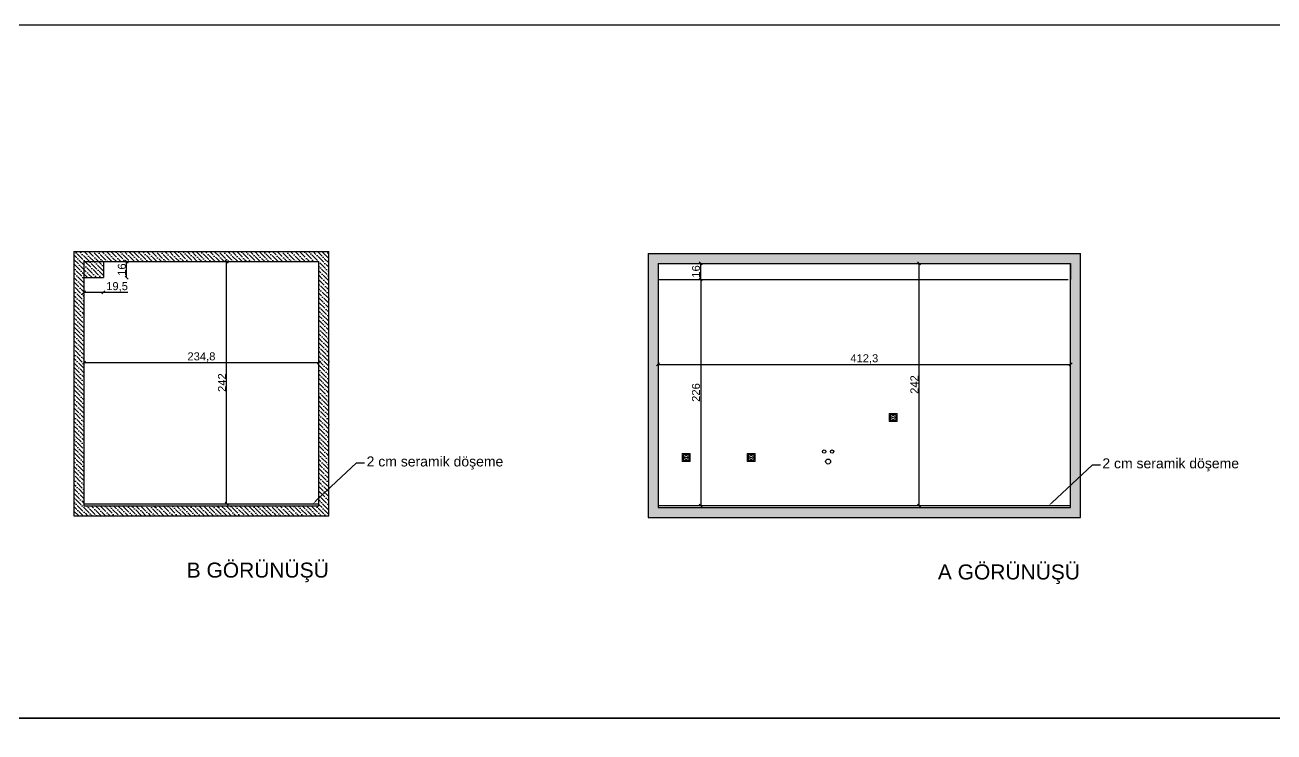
# Model space of a CAD drawing. Header units: millimetres. Extents: x 1064 to 14043, y 831 to 5538.
# Drawn here: x 3483 to 4731, y 1510 to 2217 of the extents above; entities that cross this region are included whole.
import ezdxf
from ezdxf import colors
from ezdxf.entities.mleader import LeaderData, LeaderLine
from ezdxf.math import Vec2, Vec3

# ---------------------------------------------------------------- set-up
doc = ezdxf.new("R2010")
doc.units = ezdxf.units.MM
doc.set_wipeout_variables(frame=1)
doc.layers.add('5_ID-Electrical _Priz', color=3, linetype='Continuous', lineweight=0)
doc.styles.get("Standard").update_dxf_attribs({"font": 'arial.ttf'})
doc.dimstyles.new('ISO-25', dxfattribs={"dimtxt": 8, "dimasz": 3, "dimexe": 1.25, "dimexo": 0.625, "dimtad": 1, "dimdec": 1, "dimtxsty": 'Standard', "dimblk": 'OBLIQUE', "dimcen": 2.5, "dimse1": 1, "dimse2": 1, "dimadec": 0, "dimazin": 0, "dimtfac": 1, "dimtdec": 1, "dimtmove": 0, "dimatfit": 3, "dimldrblk": 'OBLIQUE', "dimfxl": 1, "dimarcsym": 0})
pattern_1 = [(315, (-3704.0068, -7278.6844), (6.1739261, -1.683798), [7.9375, -1.5875, 0, -1.5875])]

# ---------------------------------------------------------------- blocks, each defined once
blk = doc.blocks.new('_Oblique')
at = {"color": 0, "linetype": 'ByBlock', "lineweight": -2}
blk.add_line((-0.5, -0.5), (0.5, 0.5), dxfattribs=at)
blk = doc.blocks.new('*D8')
at = {"color": 0, "lineweight": -2, "transparency": 16777216}
for p, q in [((3541.9, 1949.4), (3561.4, 1949.4)), ((3561.4, 1949.4), (3585.7, 1949.4))]:
    blk.add_line(p, q, dxfattribs=at)
at = {"layer": 'Defpoints', "color": 0, "transparency": 16777216}
for p in [(3541.9, 1964.1), (3561.4, 1964.1), (3561.4, 1949.4)]:
    blk.add_point(p, dxfattribs=at)
at = {"color": 0, "lineweight": -2, "transparency": 16777216, "xscale": 3, "yscale": 3, "zscale": 3, "rotation": 180}
blk.add_blockref('_Oblique', (3541.9, 1949.4), dxfattribs=at)
at = {"color": 0, "lineweight": -2, "transparency": 16777216, "xscale": 3, "yscale": 3, "zscale": 3}
blk.add_blockref('_Oblique', (3561.4, 1949.4), dxfattribs=at)
at = {"color": 0, "transparency": 16777216, "insert": (3575, 1954.8), "char_height": 8, "attachment_point": 5}
blk.add_mtext('19,5', dxfattribs=at)
blk = doc.blocks.new('*D9')
at = {"color": 0, "lineweight": -2, "transparency": 16777216}
blk.add_line((3584.5, 1964.1), (3584.5, 1980.1), dxfattribs=at)
at = {"layer": 'Defpoints', "color": 0, "transparency": 16777216}
for p in [(3561.4, 1980.1), (3584.5, 1980.1), (3561.4, 1964.1)]:
    blk.add_point(p, dxfattribs=at)
at = {"color": 0, "lineweight": -2, "transparency": 16777216, "xscale": 3, "yscale": 3, "zscale": 3}
for p, rotation in [((3584.5, 1980.1), 90), ((3584.5, 1964.1), 270)]:
    blk.add_blockref('_Oblique', p, dxfattribs=dict(at, rotation=rotation))
at = {"color": 0, "transparency": 16777216, "insert": (3579.8, 1972.1), "char_height": 8, "attachment_point": 5, "rotation": 90}
blk.add_mtext('16', dxfattribs=at)
blk = doc.blocks.new('*D10')
at = {"color": 0, "lineweight": -2, "transparency": 16777216}
blk.add_line((3684.5, 1738.1), (3684.5, 1980.1), dxfattribs=at)
at = {"layer": 'Defpoints', "color": 0, "transparency": 16777216}
for p in [(3684.5, 1980.1), (3698.2, 1980.1), (3698.2, 1738.1)]:
    blk.add_point(p, dxfattribs=at)
at = {"color": 0, "lineweight": -2, "transparency": 16777216, "xscale": 3, "yscale": 3, "zscale": 3}
for p, rotation in [((3684.5, 1980.1), 90), ((3684.5, 1738.1), 270)]:
    blk.add_blockref('_Oblique', p, dxfattribs=dict(at, rotation=rotation))
at = {"color": 0, "transparency": 16777216, "insert": (3679.9, 1859.1), "char_height": 8, "attachment_point": 5, "rotation": 90}
blk.add_mtext('242', dxfattribs=at)
blk = doc.blocks.new('*D11')
at = {"color": 0, "lineweight": -2, "transparency": 16777216}
blk.add_line((3541.9, 1879.2), (3776.7, 1879.2), dxfattribs=at)
at = {"layer": 'Defpoints', "color": 0, "transparency": 16777216}
for p in [(3541.9, 1886.4), (3776.7, 1886.4), (3776.7, 1879.2)]:
    blk.add_point(p, dxfattribs=at)
at = {"color": 0, "lineweight": -2, "transparency": 16777216, "xscale": 3, "yscale": 3, "zscale": 3, "rotation": 180}
blk.add_blockref('_Oblique', (3541.9, 1879.2), dxfattribs=at)
at = {"color": 0, "lineweight": -2, "transparency": 16777216, "xscale": 3, "yscale": 3, "zscale": 3}
blk.add_blockref('_Oblique', (3776.7, 1879.2), dxfattribs=at)
at = {"color": 0, "transparency": 16777216, "insert": (3659.3, 1884.6), "char_height": 8, "attachment_point": 5}
blk.add_mtext('234,8', dxfattribs=at)
blk = doc.blocks.new('*D12')
at = {"color": 0, "lineweight": -2, "transparency": 16777216}
blk.add_line((4158.4, 1962.2), (4158.4, 1978.2), dxfattribs=at)
at = {"layer": 'Defpoints', "color": 0, "transparency": 16777216}
for p in [(4158.4, 1978.2), (4528.1, 1978.2), (4525.7, 1962.2)]:
    blk.add_point(p, dxfattribs=at)
at = {"color": 0, "lineweight": -2, "transparency": 16777216, "xscale": 3, "yscale": 3, "zscale": 3}
for p, rotation in [((4158.4, 1978.2), 90), ((4158.4, 1962.2), 270)]:
    blk.add_blockref('_Oblique', p, dxfattribs=dict(at, rotation=rotation))
at = {"color": 0, "transparency": 16777216, "insert": (4153.7, 1970.2), "char_height": 8, "attachment_point": 5, "rotation": 90}
blk.add_mtext('16', dxfattribs=at)
blk = doc.blocks.new('*D13')
at = {"color": 0, "lineweight": -2, "transparency": 16777216}
blk.add_line((4376.6, 1736.2), (4376.6, 1978.2), dxfattribs=at)
at = {"layer": 'Defpoints', "color": 0, "transparency": 16777216}
for p in [(4376.6, 1978.2), (4390.3, 1978.2), (4390.3, 1736.2)]:
    blk.add_point(p, dxfattribs=at)
at = {"color": 0, "lineweight": -2, "transparency": 16777216, "xscale": 3, "yscale": 3, "zscale": 3}
for p, rotation in [((4376.6, 1978.2), 90), ((4376.6, 1736.2), 270)]:
    blk.add_blockref('_Oblique', p, dxfattribs=dict(at, rotation=rotation))
at = {"color": 0, "transparency": 16777216, "insert": (4372, 1857.2), "char_height": 8, "attachment_point": 5, "rotation": 90}
blk.add_mtext('242', dxfattribs=at)
blk = doc.blocks.new('*D14')
at = {"color": 0, "lineweight": -2, "transparency": 16777216}
blk.add_line((4115.8, 1877.3), (4528.1, 1877.3), dxfattribs=at)
at = {"layer": 'Defpoints', "color": 0, "transparency": 16777216}
for p in [(4115.8, 1884.5), (4528.1, 1884.5), (4528.1, 1877.3)]:
    blk.add_point(p, dxfattribs=at)
at = {"color": 0, "lineweight": -2, "transparency": 16777216, "xscale": 3, "yscale": 3, "zscale": 3, "rotation": 180}
blk.add_blockref('_Oblique', (4115.8, 1877.3), dxfattribs=at)
at = {"color": 0, "lineweight": -2, "transparency": 16777216, "xscale": 3, "yscale": 3, "zscale": 3}
blk.add_blockref('_Oblique', (4528.1, 1877.3), dxfattribs=at)
at = {"color": 0, "transparency": 16777216, "insert": (4321.9, 1882.7), "char_height": 8, "attachment_point": 5}
blk.add_mtext('412,3', dxfattribs=at)
blk = doc.blocks.new('*D15')
at = {"color": 0, "lineweight": -2, "transparency": 16777216}
blk.add_line((4158.4, 1962.2), (4158.4, 1736.2), dxfattribs=at)
at = {"layer": 'Defpoints', "color": 0, "transparency": 16777216}
for p in [(4167, 1962.2), (4158.4, 1736.2), (4167, 1736.2)]:
    blk.add_point(p, dxfattribs=at)
at = {"color": 0, "lineweight": -2, "transparency": 16777216, "xscale": 3, "yscale": 3, "zscale": 3}
for p, rotation in [((4158.4, 1962.2), 90), ((4158.4, 1736.2), 270)]:
    blk.add_blockref('_Oblique', p, dxfattribs=dict(at, rotation=rotation))
at = {"color": 0, "transparency": 16777216, "insert": (4153.7, 1849.2), "char_height": 8, "attachment_point": 5, "rotation": 90}
blk.add_mtext('226', dxfattribs=at)
blk = doc.blocks.new('priz')
blk.add_wipeout([(12844.2, 13291.9), (12852.2, 13291.9), (12852.2, 13299.9), (12844.2, 13299.9)]).dxf.layer = '5_ID-Electrical _Priz'
at = {"layer": '5_ID-Electrical _Priz'}
for points in [[(12844.2, 13299.9), (12852.2, 13299.9), (12852.2, 13291.9), (12844.2, 13291.9)], [(12852.1, 13299.8), (12852.1, 13291.9), (12844.3, 13291.9), (12844.3, 13299.8)], [(12851.2, 13298.9), (12845.2, 13298.9), (12845.2, 13292.9), (12851.2, 13292.9)], [(12850.9, 13298.6), (12845.5, 13298.6), (12845.5, 13293.2), (12850.9, 13293.2)]]:
    blk.add_lwpolyline(points, close=True, dxfattribs=at)
for centre, radius in [((12848.2, 13295.9), 1.88), ((12847.6, 13295.9), 0.23), ((12848.7, 13295.9), 0.23)]:
    blk.add_circle(centre, radius, dxfattribs=at)

msp = doc.modelspace()

# ---------------------------------------------------------------- hatches: boundary and pattern name
h = msp.add_hatch()
h.set_pattern_fill('ANSI36', color=256, angle=270)
h.set_pattern_definition(pattern_1)
h.paths.add_polyline_path([(3786.66227, 1990.08068), (3531.86227, 1990.08068), (3531.86227, 1726.08068), (3786.66227, 1726.08068)])
h.paths.add_polyline_path([(3776.66227, 1736.08068), (3541.86227, 1736.08068), (3541.86227, 1980.08068), (3776.66227, 1980.08068)], flags=16)
h = msp.add_hatch()
h.set_pattern_fill('ANSI36', color=256, angle=270)
h.set_pattern_definition([(315, (-3130.096, -7280.5527), (6.1739261, -1.683798), [7.9375, -1.5875, 0, -1.5875])])
h.paths.add_polyline_path([(4538.07315, 1988.21241), (4105.77315, 1988.21241), (4105.77315, 1724.21241), (4538.07315, 1724.21241)])
h.paths.add_polyline_path([(4528.07315, 1734.21241), (4115.77315, 1734.21241), (4115.77315, 1978.21241), (4528.07315, 1978.21241)], flags=16)
h = msp.add_hatch()
h.set_pattern_fill('ANSI36', color=256, angle=270)
h.set_pattern_definition(pattern_1)
h.paths.add_polyline_path([(3561.36227, 1980.08068), (3541.86227, 1980.08068), (3541.86227, 1964.08068), (3561.36227, 1964.08068)])

# ---------------------------------------------------------------- linework, layer by layer
for p, q in [((3531.86227, 1990.08068), (3531.86227, 1726.08068)), ((3531.86227, 1990.08068), (3786.66227, 1990.08068)), ((3786.66227, 1726.08068), (3786.66227, 1990.08068)), ((4105.77315, 1988.21241), (4105.77315, 1724.21241)), ((4105.77315, 1988.21241), (4538.07315, 1988.21241)), ((4538.07315, 1724.21241), (4538.07315, 1988.21241)), ((3541.86227, 1980.08068), (3541.86227, 1736.08068)), ((3541.86227, 1980.08068), (3776.66227, 1980.08068)), ((3561.36227, 1980.08068), (3561.36227, 1964.08068)), ((3776.66227, 1736.08068), (3776.66227, 1980.08068)), ((4115.77315, 1978.21241), (4115.77315, 1734.21241)), ((4115.77315, 1978.21241), (4528.07315, 1978.21241)), ((4528.07315, 1734.21241), (4528.07315, 1978.21241)), ((4528.07315, 1978.21241), (4528.07315, 1962.21241)), ((3541.86227, 1964.08068), (3561.36227, 1964.08068)), ((4115.77315, 1962.21241), (4525.67315, 1962.21241)), ((3541.86227, 1738.08068), (3776.66227, 1738.08068)), ((3541.86227, 1736.08068), (3776.66227, 1736.08068)), ((4115.77315, 1736.21241), (4528.07315, 1736.21241)), ((3531.86227, 1726.08068), (3786.66227, 1726.08068)), ((4105.77315, 1724.21241), (4538.07315, 1724.21241)), ((4115.77315, 1734.21241), (4528.07315, 1734.21241))]:
    msp.add_line(p, q)
for points in [[(2303.36581, 2216.57565), (6611.18755, 2216.57565), (6611.18755, 1523.72753), (2303.36581, 1523.72753)], [(2303.36581, 1523.72753), (6611.18755, 1523.72753), (6611.18755, 830.8794), (2303.36581, 830.8794)]]:
    msp.add_lwpolyline(points, close=True)
for centre, radius in [((4281.81693, 1790.21241), 1.69077), ((4289.65535, 1790.21241), 1.69077), ((4285.77315, 1780.21241), 2.5)]:
    msp.add_circle(centre, radius)

# ---------------------------------------------------------------- texts
at = {"color": 1, "char_height": 15, "width": 172.095613, "attachment_point": 1}
for s, insert in [('B GÖRÜNÜŞÜ', (3644.59954, 1679.21473)), ('A GÖRÜNÜŞÜ', (4395.45779, 1677.34646))]:
    msp.add_mtext(s, dxfattribs=dict(at, insert=insert))

# ---------------------------------------------------------------- dimensions: what is measured, and where the dimension line sits
for base, p1, p2, picture, middle in [((3584.49696, 1980.08068), (3561.36227, 1964.08068), (3561.36227, 1980.08068), '*D9', (3579.78737, 1972.08068)), ((3684.52071, 1980.08068), (3698.22195, 1738.08068), (3698.22195, 1980.08068), '*D10', (3679.87934, 1859.08068)), ((4158.40783, 1978.21241), (4525.67315, 1962.21241), (4528.07315, 1978.21241), '*D12', (4153.69825, 1970.21241)), ((4376.63363, 1978.21241), (4390.33487, 1736.21241), (4390.33487, 1978.21241), '*D13', (4371.99226, 1857.21241)), ((4158.40783, 1736.21241), (4166.95341, 1962.21241), (4166.95341, 1736.21241), '*D15', (4153.69825, 1849.21241))]:
    dim = msp.add_linear_dim(base=base, p1=p1, p2=p2, angle=90, dimstyle='ISO-25')
    dim.commit()
    dim.dimension.update_dxf_attribs({"geometry": picture, "text_midpoint": middle})
for base, p1, p2, picture, middle in [((3561.36227, 1949.41365), (3541.86227, 1964.08068), (3561.36227, 1964.08068), '*D8', (3575.03093, 1954.84629)), ((3776.66227, 1879.16402), (3541.86227, 1886.41562), (3776.66227, 1886.41562), '*D11', (3659.26227, 1884.59666)), ((4528.07315, 1877.29575), (4115.77315, 1884.54736), (4528.07315, 1884.54736), '*D14', (4321.92315, 1882.72839))]:
    dim = msp.add_linear_dim(base=base, p1=p1, p2=p2, dimstyle='ISO-25')
    dim.commit()
    dim.dimension.update_dxf_attribs({"geometry": picture, "text_midpoint": middle})

# ---------------------------------------------------------------- leaders
at = {"color": 6}
ml = msp.add_multileader_mtext('Standard', dxfattribs=at)
ml.set_content('2 cm seramik döşeme', color=6)
ml.set_leader_properties()
ml.build(insert=Vec2(0, 0))
ctx = ml.context
ctx.base_point, ctx.char_height, ctx.plane_origin = Vec3(3822.43082, 1778.94223), 10, Vec3(3770.91537, 1738.08068)
notes = []
notes.append((ctx, [(0, (1, 1, 0), (3814.43082, 1778.94223), (1, 0), 8, [(0, [(3770.91537, 1738.08068)], 0, [])])]))
ctx.mtext.insert, ctx.mtext.flow_direction = Vec3(3824.43082, 1785.30989), 5
ml = msp.add_multileader_mtext('Standard', dxfattribs=at)
ml.set_content('2 cm seramik döşeme', color=6)
ml.set_leader_properties()
ml.build(insert=Vec2(0, 0))
ctx = ml.context
ctx.base_point, ctx.char_height, ctx.plane_origin = Vec3(4557.88108, 1777.07396), 10, Vec3(4506.36563, 1736.21241)
notes.append((ctx, [(0, (1, 1, 0), (4549.88108, 1777.07396), (1, 0), 8, [(0, [(4506.36563, 1736.21241)], 0, [])])]))
ctx.mtext.insert, ctx.mtext.flow_direction = Vec3(4559.88108, 1783.44163), 5
for ctx, leaders in notes:
    for number, flags, end, landing, length, lines in leaders:
        leader = LeaderData()
        leader.index, (leader.has_last_leader_line, leader.has_dogleg_vector, leader.attachment_direction) = number, flags
        leader.last_leader_point, leader.dogleg_vector, leader.dogleg_length = Vec3(end), Vec3(landing), length
        for number, points, colour, breaks in lines:
            line = LeaderLine()
            line.index, line.vertices, line.color, line.breaks = number, Vec3.list(points), colors.encode_raw_color(colour), breaks
            leader.lines.append(line)
        ctx.leaders.append(leader)

# ---------------------------------------------------------------- next in the draw order: block references
at = {"layer": '5_ID-Electrical _Priz'}
for p in [(-8497.41719, -11471.66037), (-8704.42728, -11511.66037), (-8639.41882, -11511.66037)]:
    msp.add_blockref('priz', p, dxfattribs=at)

doc.saveas('drawing.dxf')
